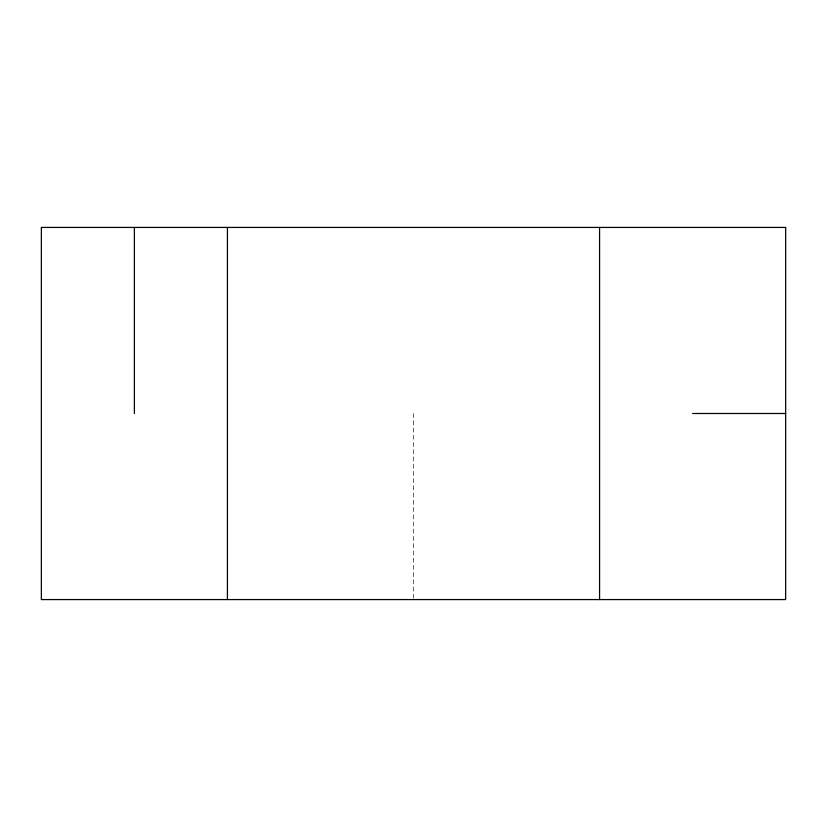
<?xml version="1.0" encoding="UTF-8"?>
<svg xmlns="http://www.w3.org/2000/svg" width="827" height="827" viewBox="0 0 827 827"><rect width="100%" height="100%" fill="white"/><g stroke="black" fill="none" stroke-linecap="round" stroke-linejoin="round"><path stroke-width="0.62" stroke-dasharray="4.13 3.1" d="M413.5 413.5L413.5 598.283"/><path stroke-width="1.24" d="M692.612 413.5L785.65 413.5M599.575 227.425L599.575 599.575M227.425 227.425L227.425 599.575M134.387 227.425L134.387 413.5M785.65 227.425L41.35 227.425L41.35 599.575L785.65 599.575L785.65 227.425"/></g></svg>
